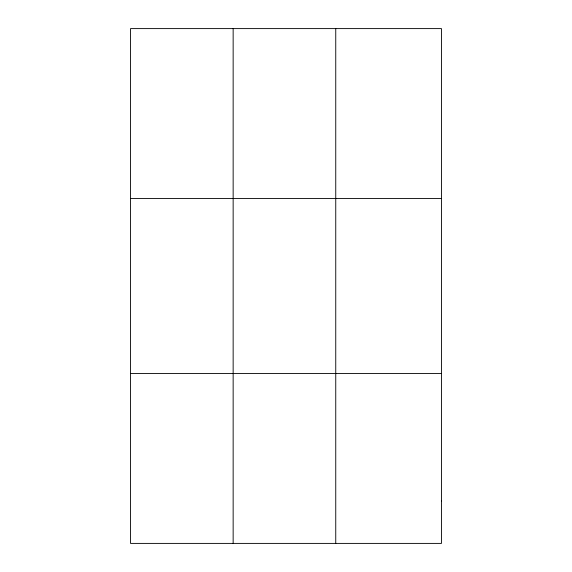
<?xml version="1.0" encoding="UTF-8"?>
<svg xmlns="http://www.w3.org/2000/svg" width="572" height="572" viewBox="0 0 572 572"><rect width="100%" height="100%" fill="white"/><g stroke="black" fill="none" stroke-linecap="round" stroke-linejoin="round"><path stroke-width="0.86" d="M233.147 28.6L233.147 543.4M335.75 28.6L335.75 543.4M130.538 198.484L441.462 198.484M130.538 373.516L441.462 373.516M441.462 500.929L441.462 543.4L130.538 543.4L130.538 28.6L441.462 28.6L441.462 500.929"/></g></svg>
